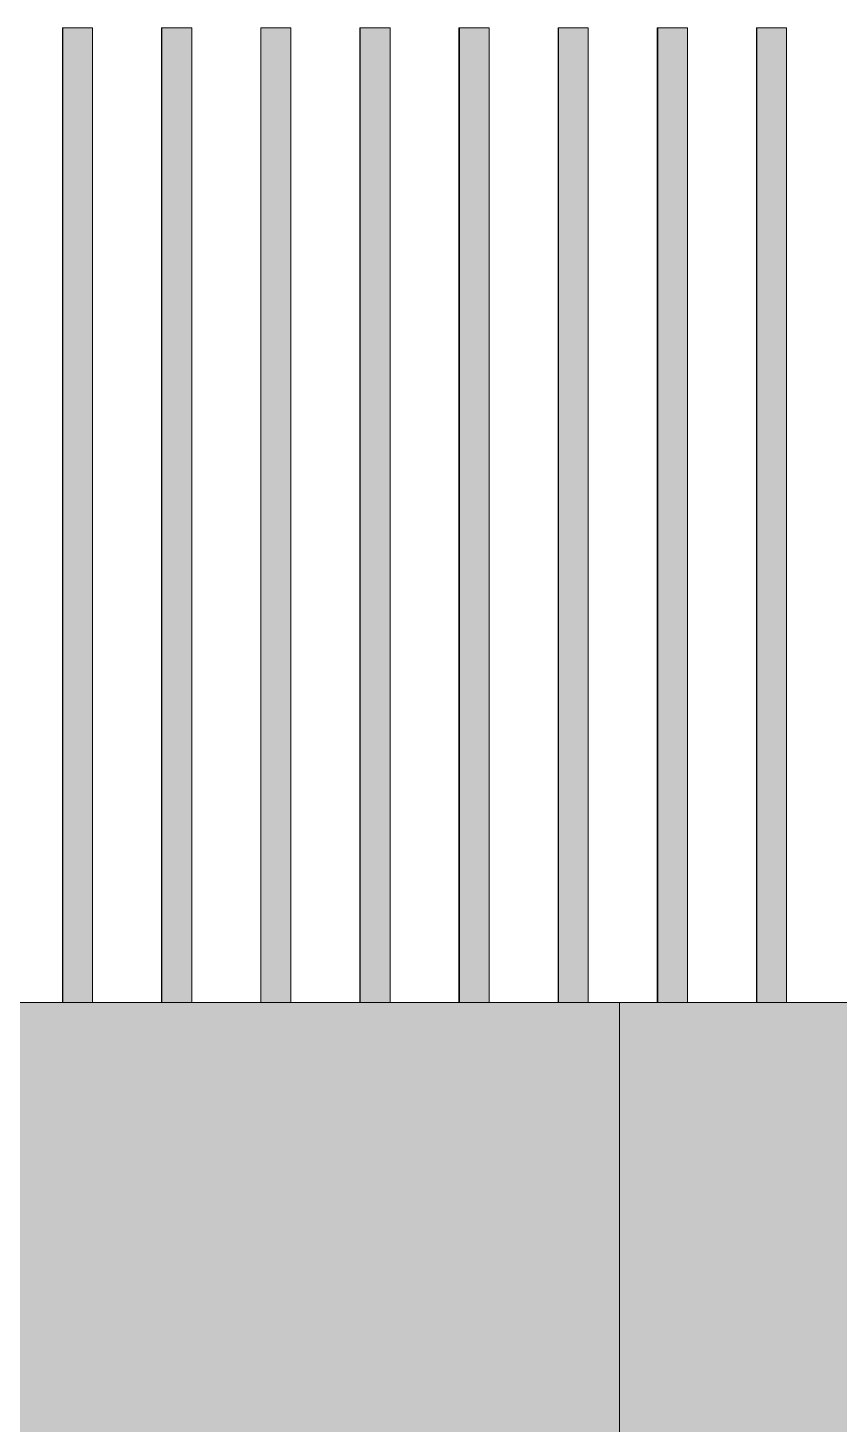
# Model space of a CAD drawing. Header units: millimetres. Extents: x 365175 to 2667127, y -330297 to -162108.
# Drawn here: x 2305618 to 2306434, y -323757 to -322354 of the extents above; entities that cross this region are included whole.
import ezdxf

# ---------------------------------------------------------------- set-up
doc = ezdxf.new("R2010")
doc.units = ezdxf.units.MM
doc.header["$MEASUREMENT"] = 0
doc.layers.add('TopoAlt', color=7, linetype='Continuous')

# ---------------------------------------------------------------- blocks, each defined once
blk = doc.blocks.new('Élément de coupe_1405_4', base_point=(2775447.7, -323933.6))
at = {"layer": 'TopoAlt', "linetype": 'Continuous', "lineweight": 0, "true_color": 0x000000}
blk.add_hatch(color=18, dxfattribs=at).paths.add_polyline_path([(2302861.8, -323933.6), (2306669.4, -323933.6), (2306669.4, -323655.8), (2306667.3, -323648.3), (2306643.8, -323544.7), (2306643.8, -323544.5), (2306639.6, -323531.6), (2306629.3, -323425.1), (2306625.2, -323363.5), (2306623.1, -323333.6), (2302861.8, -323333.6)])
at = {"layer": 'TopoAlt', "color": 190, "linetype": 'Continuous', "lineweight": 5, "true_color": 0x8002ff}
blk.add_line((2306623.1, -323333.6), (2302861.8, -323333.6), dxfattribs=at)
blk = doc.blocks.new('Élément de coupe_1428_4', base_point=(2775447.7, -323933.6))
at = {"layer": 'TopoAlt', "color": 190, "linetype": 'Continuous', "lineweight": 5, "true_color": 0x8002ff}
blk.add_line((2306213.5, -323333.6), (2306213.5, -323933.6), dxfattribs=at)
blk = doc.blocks.new('Élément de coupe_1503_4', base_point=(2775447.7, -323933.6))
at = {"linetype": 'Continuous', "lineweight": 0, "true_color": 0x000000}
for points in [[(2306351.7, -322353.6), (2306351.4, -322353.6), (2306351.4, -323333.6), (2306351.7, -323333.6)], [(2306351.7, -322353.6), (2306351.4, -322353.6), (2306351.4, -323333.6), (2306351.7, -323333.6)], [(2306381.7, -322353.6), (2306351.7, -322353.6), (2306351.7, -323333.6), (2306381.7, -323333.6)]]:
    blk.add_hatch(color=18, dxfattribs=at).paths.add_polyline_path(points)
at = {"color": 18, "linetype": 'Continuous', "lineweight": 5, "true_color": 0x330000}
for p, q in [((2306351.4, -322353.6), (2306351.7, -322353.6)), ((2306351.4, -323333.6), (2306351.4, -322353.6)), ((2306351.7, -322353.6), (2306381.7, -322353.6)), ((2306351.7, -323333.6), (2306351.7, -322353.6)), ((2306381.7, -323333.6), (2306381.7, -322353.6))]:
    blk.add_line(p, q, dxfattribs=at)
blk = doc.blocks.new('Élément de coupe_1504_4', base_point=(2775447.7, -323933.6))
at = {"linetype": 'Continuous', "lineweight": 0, "true_color": 0x000000}
for points in [[(2306252, -322353.6), (2306251.6, -322353.6), (2306251.6, -323333.6), (2306252, -323333.6)], [(2306252, -322353.6), (2306251.6, -322353.6), (2306251.6, -323333.6), (2306252, -323333.6)], [(2306282, -322353.6), (2306252, -322353.6), (2306252, -323333.6), (2306282, -323333.6)]]:
    blk.add_hatch(color=18, dxfattribs=at).paths.add_polyline_path(points)
at = {"color": 18, "linetype": 'Continuous', "lineweight": 5, "true_color": 0x330000}
for p, q in [((2306251.6, -322353.6), (2306252, -322353.6)), ((2306251.6, -323333.6), (2306251.6, -322353.6)), ((2306252, -322353.6), (2306282, -322353.6)), ((2306252, -323333.6), (2306252, -322353.6)), ((2306282, -323333.6), (2306282, -322353.6))]:
    blk.add_line(p, q, dxfattribs=at)
blk = doc.blocks.new('Élément de coupe_1505_4', base_point=(2775447.7, -323933.6))
at = {"linetype": 'Continuous', "lineweight": 0, "true_color": 0x000000}
for points in [[(2306152.2, -322353.6), (2306151.9, -322353.6), (2306151.9, -323333.6), (2306152.2, -323333.6)], [(2306152.2, -322353.6), (2306151.9, -322353.6), (2306151.9, -323333.6), (2306152.2, -323333.6)], [(2306182.2, -322353.6), (2306152.2, -322353.6), (2306152.2, -323333.6), (2306182.2, -323333.6)]]:
    blk.add_hatch(color=18, dxfattribs=at).paths.add_polyline_path(points)
at = {"color": 18, "linetype": 'Continuous', "lineweight": 5, "true_color": 0x330000}
for p, q in [((2306151.9, -322353.6), (2306152.2, -322353.6)), ((2306151.9, -323333.6), (2306151.9, -322353.6)), ((2306152.2, -322353.6), (2306182.2, -322353.6)), ((2306152.2, -323333.6), (2306152.2, -322353.6)), ((2306182.2, -323333.6), (2306182.2, -322353.6))]:
    blk.add_line(p, q, dxfattribs=at)
blk = doc.blocks.new('Élément de coupe_1506_4', base_point=(2775447.7, -323933.6))
at = {"linetype": 'Continuous', "lineweight": 0, "true_color": 0x000000}
for points in [[(2306052.5, -322353.6), (2306052.1, -322353.6), (2306052.1, -323333.6), (2306052.5, -323333.6)], [(2306052.5, -322353.6), (2306052.1, -322353.6), (2306052.1, -323333.6), (2306052.5, -323333.6)], [(2306082.5, -322353.6), (2306052.5, -322353.6), (2306052.5, -323333.6), (2306082.5, -323333.6)]]:
    blk.add_hatch(color=18, dxfattribs=at).paths.add_polyline_path(points)
at = {"color": 18, "linetype": 'Continuous', "lineweight": 5, "true_color": 0x330000}
for p, q in [((2306052.1, -322353.6), (2306052.5, -322353.6)), ((2306052.1, -323333.6), (2306052.1, -322353.6)), ((2306052.5, -322353.6), (2306082.5, -322353.6)), ((2306052.5, -323333.6), (2306052.5, -322353.6)), ((2306082.5, -323333.6), (2306082.5, -322353.6))]:
    blk.add_line(p, q, dxfattribs=at)
blk = doc.blocks.new('Élément de coupe_1507_4', base_point=(2775447.7, -323933.6))
at = {"linetype": 'Continuous', "lineweight": 0, "true_color": 0x000000}
for points in [[(2305952.7, -322353.6), (2305952.4, -322353.6), (2305952.4, -323333.6), (2305952.7, -323333.6)], [(2305952.7, -322353.6), (2305952.4, -322353.6), (2305952.4, -323333.6), (2305952.7, -323333.6)], [(2305982.7, -322353.6), (2305952.7, -322353.6), (2305952.7, -323333.6), (2305982.7, -323333.6)]]:
    blk.add_hatch(color=18, dxfattribs=at).paths.add_polyline_path(points)
at = {"color": 18, "linetype": 'Continuous', "lineweight": 5, "true_color": 0x330000}
for p, q in [((2305952.4, -322353.6), (2305952.7, -322353.6)), ((2305952.4, -323333.6), (2305952.4, -322353.6)), ((2305952.7, -322353.6), (2305982.7, -322353.6)), ((2305952.7, -323333.6), (2305952.7, -322353.6)), ((2305982.7, -323333.6), (2305982.7, -322353.6))]:
    blk.add_line(p, q, dxfattribs=at)
blk = doc.blocks.new('Élément de coupe_1508_4', base_point=(2775447.7, -323933.6))
at = {"linetype": 'Continuous', "lineweight": 0, "true_color": 0x000000}
for points in [[(2305852.9, -322353.6), (2305852.6, -322353.6), (2305852.6, -323333.6), (2305852.9, -323333.6)], [(2305852.9, -322353.6), (2305852.6, -322353.6), (2305852.6, -323333.6), (2305852.9, -323333.6)], [(2305882.9, -322353.6), (2305852.9, -322353.6), (2305852.9, -323333.6), (2305882.9, -323333.6)]]:
    blk.add_hatch(color=18, dxfattribs=at).paths.add_polyline_path(points)
at = {"color": 18, "linetype": 'Continuous', "lineweight": 5, "true_color": 0x330000}
for p, q in [((2305852.6, -322353.6), (2305852.9, -322353.6)), ((2305852.6, -323333.6), (2305852.6, -322353.6)), ((2305852.9, -322353.6), (2305882.9, -322353.6)), ((2305852.9, -323333.6), (2305852.9, -322353.6)), ((2305882.9, -323333.6), (2305882.9, -322353.6))]:
    blk.add_line(p, q, dxfattribs=at)
blk = doc.blocks.new('Élément de coupe_1509_4', base_point=(2775447.7, -323933.6))
at = {"linetype": 'Continuous', "lineweight": 0, "true_color": 0x000000}
for points in [[(2305752.9, -322353.6), (2305752.9, -323333.6), (2305753.2, -323333.6), (2305753.2, -322353.6)], [(2305752.9, -322353.6), (2305752.9, -323333.6), (2305753.2, -323333.6), (2305753.2, -322353.6)], [(2305753.2, -322353.6), (2305753.2, -323333.6), (2305783.2, -323333.6), (2305783.2, -322353.6)]]:
    blk.add_hatch(color=18, dxfattribs=at).paths.add_polyline_path(points)
at = {"color": 18, "linetype": 'Continuous', "lineweight": 5, "true_color": 0x330000}
for p, q in [((2305752.9, -322353.6), (2305753.2, -322353.6)), ((2305752.9, -323333.6), (2305752.9, -322353.6)), ((2305753.2, -322353.6), (2305783.2, -322353.6)), ((2305753.2, -323333.6), (2305753.2, -322353.6)), ((2305783.2, -323333.6), (2305783.2, -322353.6))]:
    blk.add_line(p, q, dxfattribs=at)
blk = doc.blocks.new('Élément de coupe_1510_4', base_point=(2775447.7, -323933.6))
at = {"linetype": 'Continuous', "lineweight": 0, "true_color": 0x000000}
for points in [[(2305653.1, -322353.6), (2305653.1, -323333.6), (2305653.4, -323333.6), (2305653.4, -322353.6)], [(2305653.1, -322353.6), (2305653.1, -323333.6), (2305653.4, -323333.6), (2305653.4, -322353.6)], [(2305653.4, -322353.6), (2305653.4, -323333.6), (2305683.4, -323333.6), (2305683.4, -322353.6)]]:
    blk.add_hatch(color=18, dxfattribs=at).paths.add_polyline_path(points)
at = {"color": 18, "linetype": 'Continuous', "lineweight": 5, "true_color": 0x330000}
for p, q in [((2305653.1, -322353.6), (2305653.4, -322353.6)), ((2305653.1, -323333.6), (2305653.1, -322353.6)), ((2305653.4, -322353.6), (2305683.4, -322353.6)), ((2305653.4, -323333.6), (2305653.4, -322353.6)), ((2305683.4, -323333.6), (2305683.4, -322353.6))]:
    blk.add_line(p, q, dxfattribs=at)

msp = doc.modelspace()

# ---------------------------------------------------------------- block references
at = {"lineweight": 0}
for name in ['Élément de coupe_1510_4', 'Élément de coupe_1509_4', 'Élément de coupe_1508_4', 'Élément de coupe_1507_4', 'Élément de coupe_1506_4', 'Élément de coupe_1505_4', 'Élément de coupe_1504_4', 'Élément de coupe_1503_4']:
    msp.add_blockref(name, (2775447.681, -323933.55), dxfattribs=at)
at = {"layer": 'TopoAlt', "lineweight": 0}
for name in ['Élément de coupe_1405_4', 'Élément de coupe_1428_4']:
    msp.add_blockref(name, (2775447.681, -323933.55), dxfattribs=at)

doc.saveas('drawing.dxf')
